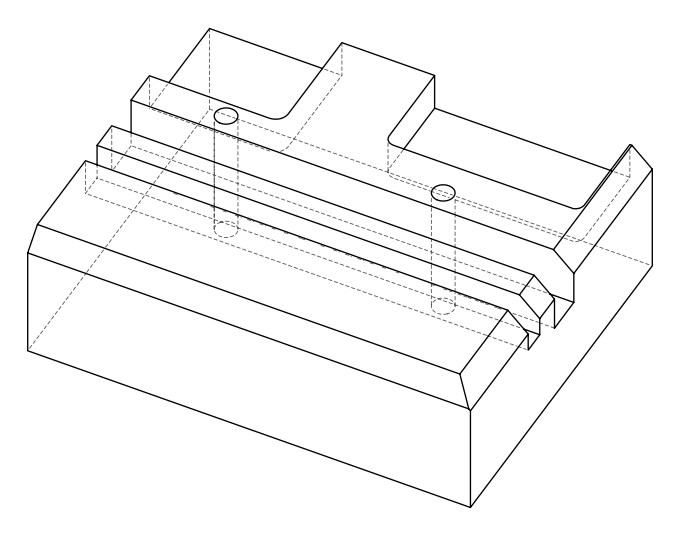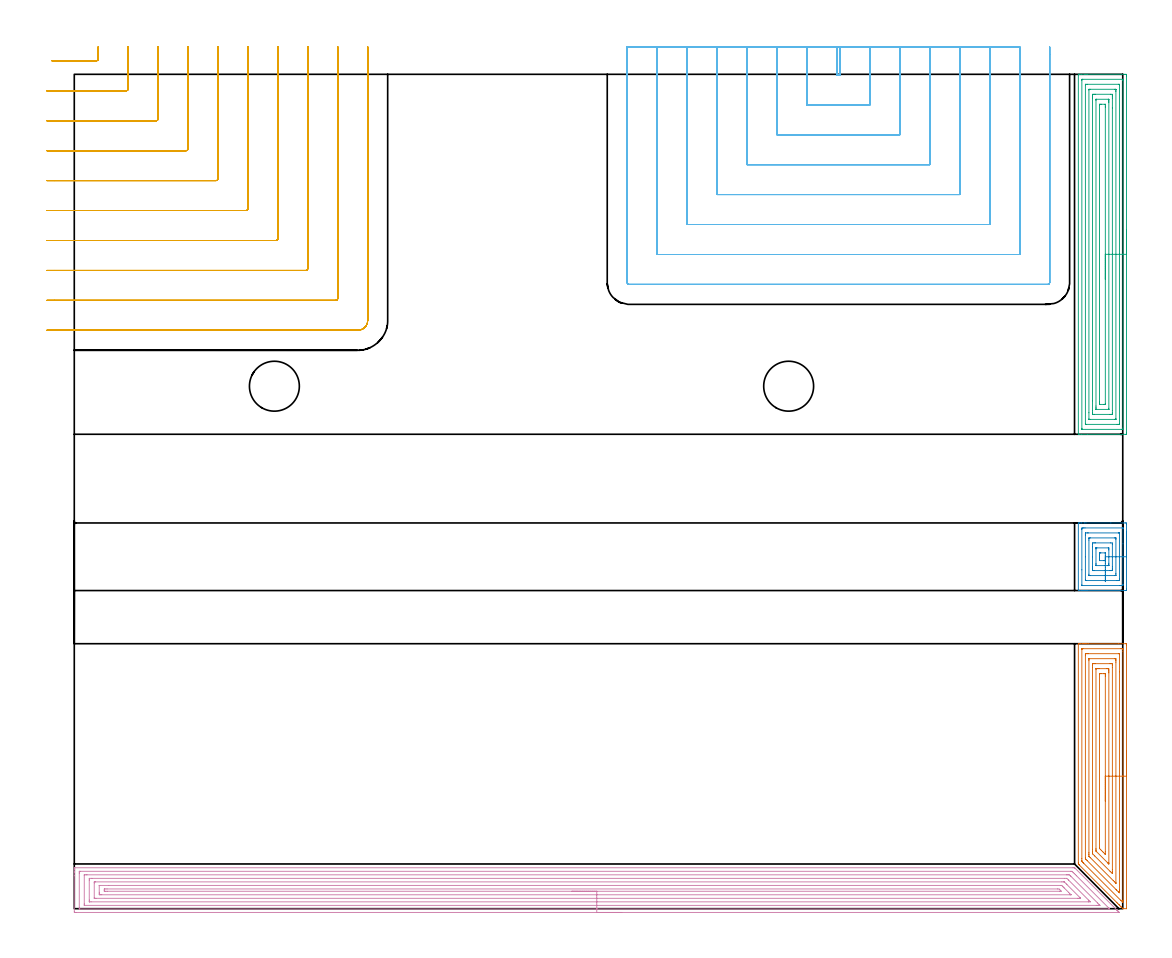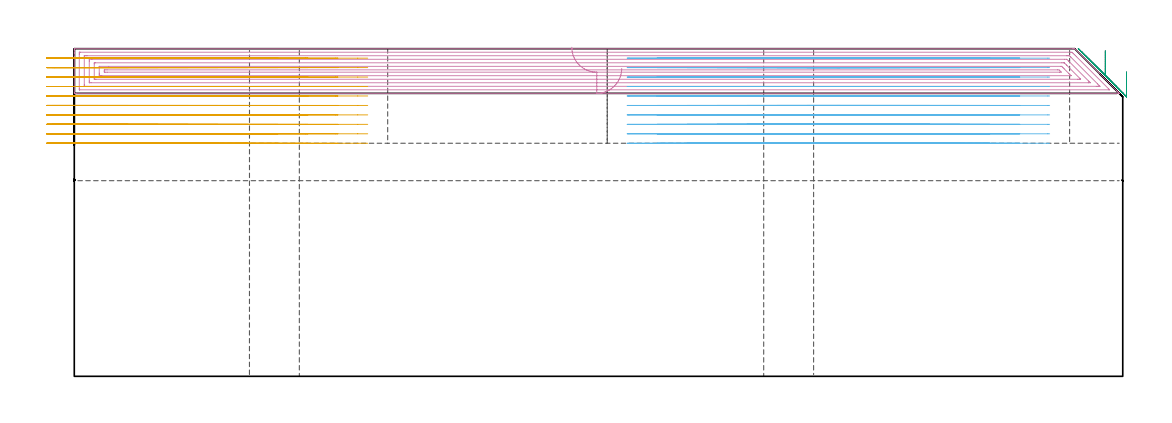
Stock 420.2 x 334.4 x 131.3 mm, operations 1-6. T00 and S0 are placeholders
(PLAN: 18 operations, 11 tool changes, 160.1 min)
(1 AREA_MILL | FG_CHAMFER_SURFACE | UGT0205_001 | 5.86 min | 21197 mm3)
(2 AREA_MILL_1 | FG_CHAMFER_SURFACE_1 | UGT0205_001 | 1.88 min | 7986 mm3)
(3 AREA_MILL_2 | FG_CHAMFER_SURFACE_2 | UGT0205_001 | 8.44 min | 28302 mm3)
(4 AREA_MILL_3 | FG_CHAMFER_SURFACE_3 | UGT0205_001 | 23.21 min | 65212 mm3)
(5 MILL_CORNER_NOTCH_RECTANGULAR | CORNER_NOTCH_RECTANGULAR | NXT0201_012 | Follow Part, ap 4, ae 75% | 29.49 min | 525339 mm3)
(6 MILL_SLOT | SLOT_PARTIAL_RECTANGULAR | NXT0201_012 | Follow Part, ap 4, ae 75% | 55.59 min | 646324 mm3)
(7 MILL_RECTANGULAR_SLOT | SLOT_RECTANGULAR | NXT0201_012 | Follow Part, ap 4, ae 75% | 18.31 min | 336297 mm3)
(8 MILL_RECTANGULAR_SLOT_1 | SLOT_RECTANGULAR_1 | UGT0201_004 | Follow Part, ap 8, ae 75% | 13.8 min | 786335 mm3)
(9 SPOT_DRILL | STEP1HOLE | NXT0321_9005460120000 | 0.05 min | 201 mm3)
(10 SPOT_DRILL_1 | STEP1HOLE_1 | NXT0321_9005460120000 | 0.05 min | 140 mm3)
(11 DRILL_BLIND_HOLE_INTO_CENTER | STEP1HOLE | NXT0301_024 | 0.04 min | 130 mm3)
(12 GUN_DRILL_THROUGH_HOLE | STEP1HOLE | UGT0307_001 | 0.58 min | 2334 mm3)
(13 SPADE_DRILL_TO_ENLARGE_THROUGH_HOLE | STEP1HOLE | UGT0306_003 | 0.55 min | 13394 mm3)
(14 DRILL_TO_ENLARGE_THROUGH_HOLE | STEP1HOLE | UGT0301_007 | 0.56 min | 25122 mm3)
(15 DRILL_BLIND_HOLE_INTO_CENTER_1 | STEP1HOLE_1 | NXT0301_024 | 0.04 min | 156 mm3)
(16 GUN_DRILL_THROUGH_HOLE_1 | STEP1HOLE_1 | UGT0307_001 | 0.58 min | 2343 mm3)
(17 SPADE_DRILL_TO_ENLARGE_THROUGH_HOLE_1 | STEP1HOLE_1 | UGT0306_003 | 0.55 min | 13393 mm3)
(18 DRILL_TO_ENLARGE_THROUGH_HOLE_1 | STEP1HOLE_1 | UGT0301_007 | 0.56 min | 25160 mm3)
(TOOL UGT0205_001 | Chamfer Mill 20 x 3 x 45 deg. | D20 FL50 Z2)
(TOOL NXT0201_012 | ENDMILL 16mm [2P460-1600-NA 1630] | D16 FL38 Z6)
(TOOL UGT0201_004 | End Mill 32 mm | D32 FL53 Z6)
(TOOL NXT0321_9005460120000 | NC Spot Drill, 142deg, 12mm, Carbide, Uncoated | D12 PA142 FL30 Z2)
(TOOL NXT0301_024 | Carbide Drill 5.3mm [860.1-0530-027A1-MM 2214] | D5.3 PA140 FL44 Z2)
(TOOL UGT0307_001 | Gun Drill 5 mm | D5 PA130 FL24 Z1)
(TOOL UGT0306_003 | Spade Drill 12.5mm | D12.5 PA132 FL10 Z2)
(TOOL UGT0301_007 | Twist Drill 20 mm | D20 PA118 FL140 Z2)
(OP 1 AREA_MILL)
G17 G21 G94 G90
T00 M6
G54
G17 G0 G90 X421.7 Y63.1 S1061 M3
G43 Z141.3 H0
Z122.
G94 G1 Y63.062 Z121.128 F250.
Y62.948 Z120.263
Y62.759 Z119.412
Y62.497 Z118.58
Y62.163 Z117.774
Y61.76 Z117.
Y61.292 Z116.264
Y60.76 Z115.572
Y60.171 Z114.929
Y59.528 Z114.34
Y58.836 Z113.808
Y58.1 Z113.34
Y57.326 Z112.937
Y56.52 Z112.603
Y55.688 Z112.341
Y54.836 Z112.152
Y53.972 Z112.038
Y53.1 Z112.
Y0.13
X421.696 Y0.012 Z112.003
X421.694 Y0.01 Z112.005
X421.648 Y0. Z112.051
X420.374 Z113.326
X420.302 Y0.01 Z113.397
X420.146 Y0.154 Z113.554
X419.725 Y0.575 Z113.974
X419.523 Y0.776 Z114.173
X418.944 Y1.356 Z114.756
X418.835 Y1.465 Z114.864
X418.644 Y1.655 Z115.053
X418.097 Y2.203 Z115.603
X417.764 Y2.534 Z115.932
X402.8 Y17.5 Z130.9
X402.69 Y17.609 Z131.008
X402.562 Y17.739 Z131.135
X402.4 Y17.905 Z131.285
Y18.38 Z131.3
Y106.07
X402.406 Y106.19 Z131.292
X402.644 Y106.2 Z131.055
X403.331 Z130.368
X404.065 Z129.634
X404.577 Z129.119
X404.833 Z128.864
X405.456 Z128.24
X405.712 Z127.985
X406.336 Z127.358
X418.566 Z115.131
X421.281 Z112.416
X421.596 Y106.197 Z112.101
X421.692 Y106.19 Z112.005
X421.699 Y106.093 Z111.999
X421.7 Y105.625 Z112.
Y53.1
X420.286 Z113.414
X420.285 Y3.363 Z113.415
Y3.246
X420.279 Y2.48 Z113.421
X419.504 Y3.246 Z114.196
X404.577 Y18.173 Z129.123
X404.372 Y18.38 Z129.328
X404.161 Y18.601 Z129.539
X403.821 Y18.965 Z129.879
X403.817 Y19.15 Z129.883
X403.815 Y19.27 Z129.885
X403.814 Y20.043 Z129.886
X403.815 Y103.845 Z129.885
X403.816 Y104.038 Z129.884
X403.819 Y104.134 Z129.881
X403.821 Y104.178 Z129.879
X403.832 Y104.19 Z129.868
X403.876 Y104.192 Z129.824
X404.228 Y104.199 Z129.472
X419.523 Z114.177
X420.054 Y104.196 Z113.646
X420.21 Y104.19 Z113.49
X420.279 Y104.177 Z113.421
X420.284 Y103.964 Z113.416
X420.285 Y103.845 Z113.415
X420.286 Y103.072 Z113.414
Y53.1
X418.872 Z114.828
Y7.466
X418.87 Y6.807 Z114.83
X418.869 Y6.579 Z114.831
X418.865 Y6.363 Z114.835
X418.644 Y6.568 Z115.056
X418.396 Y6.807 Z115.304
X417.764 Y7.435 Z115.936
X417.502 Y7.697 Z116.198
X405.929 Y19.27 Z127.771
X405.456 Y19.749 Z128.244
X405.254 Y19.958 Z128.446
X405.235 Y19.985 Z128.465
X405.232 Y20.022 Z128.468
X405.23 Y20.084 Z128.47
X405.229 Y20.16 Z128.471
X405.228 Y20.391 Z128.472
X405.229 Y101.404 Z128.471
X405.234 Y102.064 Z128.466
X405.235 Y102.171 Z128.465
X405.331 Y102.192 Z128.369
X405.456 Y102.194 Z128.244
X406.202 Y102.2 Z127.498
X406.336 Z127.364
X418.51 Z115.19
X418.644 Y102.198 Z115.056
X418.777 Y102.194 Z114.923
X418.861 Y102.19 Z114.839
X418.865 Y102.14 Z114.835
X418.868 Y102.064 Z114.832
X418.871 Y101.834 Z114.829
X418.872 Y94.963 Z114.828
Y53.1
X417.457 Z116.243
Y10.368
X417.455 Y10.268 Z116.245
X417.453 Y10.22 Z116.247
X417.452 Y10.21 Z116.248
X417.443 Y10.217 Z116.257
X417.283 Y10.368 Z116.417
X416.885 Y10.764 Z116.815
X416.391 Y11.258 Z117.309
X407.215 Y20.434 Z126.485
X406.909 Y20.742 Z126.791
X406.756 Y20.899 Z126.944
X406.68 Y20.98 Z127.02
X406.65 Y21.017 Z127.05
X406.649 Y21.051 Z127.051
X406.644 Y21.629 Z127.056
X406.643 Y21.941 Z127.057
Y22.52
Y99.393
X406.645 Y99.97 Z127.055
X406.648 Y100.165 Z127.052
X406.65 Y100.19 Z127.05
X406.668 Y100.193 Z127.032
X406.717 Y100.197 Z126.983
X406.817 Y100.199 Z126.883
X416.969 Z116.731
X417.296 Y100.191 Z116.404
X417.45 Y100.187 Z116.25
X417.452 Y100.099 Z116.248
X417.456 Y99.706 Z116.244
X417.457 Y99.393 Z116.243
Y98.814
Y53.1
X416.043 Z117.657
Y15.709
X416.042 Y14.819 Z117.658
X416.041 Y14.783 Z117.659
X416.006 Y14.104 Z117.694
X415.28 Y14.819 Z118.42
X415.127 Y14.972 Z118.573
X408.973 Y21.125 Z124.727
X408.163 Y21.941 Z125.537
X408.094 Y22.016 Z125.606
X408.059 Y22.831 Z125.641
X408.058 Y22.868 Z125.642
X408.057 Y23.721 Z125.643
Y96.723
X408.058 Y97.613 Z125.642
X408.059 Y97.648 Z125.641
X408.094 Y98.19 Z125.606
X408.397 Y98.196 Z125.303
X408.973 Y98.199 Z124.727
X409.273 Y98.2 Z124.427
X415.127 Y98.199 Z118.573
X415.428 Y98.198 Z118.272
X416.006 Y98.19 Z117.694
X416.04 Y97.613 Z117.66
X416.042 Y97.577 Z117.658
X416.043 Y96.723 Z117.657
Y53.1
X414.629 Z119.071
Y18.38
X414.627 Y17.996 Z119.073
X414.626 Y17.941 Z119.074
X414.625 Y17.938 Z119.075
X414.576 Y17.981 Z119.124
X414.478 Y18.073 Z119.222
X414.326 Y18.222 Z119.374
X414.248 Y18.3 Z119.452
X409.717 Y22.831 Z123.983
X409.579 Y22.975 Z124.121
X409.488 Y23.071 Z124.212
X409.478 Y23.122 Z124.222
X409.475 Y23.213 Z124.225
X409.472 Y23.721 Z124.228
X409.471 Y24.107 Z124.229
X409.472 Y96.025 Z124.228
X409.473 Y96.122 Z124.227
X409.476 Y96.169 Z124.224
X409.478 Y96.186 Z124.222
X409.497 Y96.192 Z124.203
X409.852 Y96.197 Z123.848
X410.369 Y96.2 Z123.331
X410.731 Z122.969
X413.886 Y96.199 Z119.814
X414.248 Y96.195 Z119.452
X414.604 Y96.19 Z119.096
X414.622 Y95.832 Z119.078
X414.626 Y95.45 Z119.074
X414.628 Y94.942 Z119.072
X414.629 Y94.556 Z119.071
Y53.1
X413.215 Z120.485
Y22.831
X413.213 Y22.099 Z120.487
X413.211 Y21.941 Z120.489
X413.208 Y21.807 Z120.492
X413.167 Y21.842 Z120.533
X413.06 Y21.941 Z120.64
X412.49 Y22.508 Z121.21
X412.166 Y22.831 Z121.534
X411.61 Y23.387 Z122.09
X411.277 Y23.721 Z122.423
X410.936 Y24.071 Z122.764
X410.892 Y24.117 Z122.808
X410.89 Y24.136 Z122.81
X410.887 Y24.181 Z122.813
X410.886 Y24.272 Z122.814
X410.885 Y24.456 Z122.815
X410.886 Y93.895 Z122.814
X410.887 Y94.052 Z122.813
X410.89 Y94.143 Z122.81
X410.892 Y94.18 Z122.808
X411.026 Y94.19 Z122.674
X411.318 Y94.197 Z122.382
X411.465 Y94.2 Z122.235
X412.636 Y94.199 Z121.064
X412.928 Y94.195 Z120.772
X413.123 Y94.19 Z120.577
X413.208 Y94.179 Z120.492
X413.21 Y94.156 Z120.49
X413.212 Y94.052 Z120.488
X413.215 Y93.318 Z120.485
Y93.162
Y53.1
Y52.228 Z120.523
Y51.364 Z120.637
Y50.512 Z120.826
Y49.68 Z121.088
Y48.874 Z121.422
Y48.1 Z121.825
Y47.364 Z122.294
Y46.672 Z122.825
Y46.029 Z123.414
Y45.44 Z124.057
Y44.908 Z124.749
Y44.44 Z125.485
Y44.037 Z126.259
Y43.703 Z127.065
Y43.441 Z127.897
Y43.252 Z128.749
Y43.138 Z129.614
Y43.1 Z130.485
G0 Z141.3
M5
M2
(OP 2 AREA_MILL_1)
G17 G21 G94 G90
T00 M6
G54
G17 G0 G90 X421.7 Y151.05 S1061 M3
G43 Z141.3 H0
Z122.
G94 G1 Y151.012 Z121.128 F250.
Y150.898 Z120.263
Y150.709 Z119.412
Y150.447 Z118.58
Y150.113 Z117.774
Y149.71 Z117.
Y149.242 Z116.264
Y148.71 Z115.572
Y148.121 Z114.929
Y147.478 Z114.34
Y146.786 Z113.808
Y146.05 Z113.34
Y145.276 Z112.937
Y144.47 Z112.603
Y143.638 Z112.341
Y142.786 Z112.152
Y141.922 Z112.038
Y141.05 Z112.
X421.699 Y128.107 Z112.001
X421.696 Y127.686 Z112.002
X421.692 Y127.51 Z112.005
X421.281 Y127.5 Z112.416
X406.055 Z127.64
X405.456 Z128.237
X404.895 Z128.802
X404.577 Z129.119
X404.015 Z129.681
X403.698 Z129.997
X402.702 Z130.997
X402.508 Y127.503 Z131.191
X402.407 Y127.51 Z131.293
X402.4 Y127.661 Z131.3
Y154.439
X402.406 Y154.59 Z131.293
X402.703 Y154.6 Z130.997
X403.063 Z130.636
X403.698 Z129.997
X404.895 Z128.802
X405.456 Z128.237
X415.426 Z118.271
X420.683 Z113.014
X421.281 Y154.595 Z112.416
X421.692 Y154.59 Z112.006
X421.696 Y154.414 Z112.002
X421.699 Y153.993 Z112.001
X421.7 Y141.05 Z112.
X420.286 Z113.414
X420.285 Y130.011 Z113.415
X420.284 Y129.893 Z113.416
X420.279 Y129.515 Z113.421
X419.905 Y129.504 Z113.795
X419.523 Y129.502 Z114.177
X419.03 Y129.5 Z114.67
X403.895 Y129.501 Z129.805
X403.866 Y129.503 Z129.834
X403.837 Y129.508 Z129.863
X403.821 Y129.513 Z129.879
X403.82 Y129.536 Z129.88
X403.815 Y129.774 Z129.885
X403.814 Y135.8 Z129.886
X403.815 Y152.089 Z129.885
X403.816 Y152.207 Z129.884
X403.821 Y152.585 Z129.879
X404.195 Y152.596 Z129.505
X404.577 Y152.598 Z129.123
X405.07 Y152.6 Z128.63
X420.205 Y152.599 Z113.495
X420.234 Y152.597 Z113.466
X420.263 Y152.592 Z113.437
X420.279 Y152.587 Z113.421
X420.28 Y152.564 Z113.42
X420.285 Y152.326 Z113.415
X420.286 Y146.241 Z113.414
Y141.05
X418.872 Z114.828
X418.871 Y132.339 Z114.829
X418.869 Y131.678 Z114.831
X418.867 Y131.563 Z114.833
X418.865 Y131.514 Z114.835
X418.813 Y131.506 Z114.887
X418.644 Y131.503 Z115.056
X417.939 Y131.5 Z115.761
X417.764 Z115.936
X405.631 Y131.501 Z128.069
X405.456 Y131.503 Z128.244
X405.282 Y131.508 Z128.418
X405.238 Y131.51 Z128.462
X405.234 Y131.54 Z128.466
X405.231 Y131.601 Z128.469
X405.229 Y131.678 Z128.471
X405.228 Y141.05 Z128.472
X405.229 Y149.761 Z128.471
X405.231 Y150.422 Z128.469
X405.233 Y150.537 Z128.467
X405.235 Y150.586 Z128.465
X405.288 Y150.594 Z128.412
X405.456 Y150.597 Z128.244
X406.161 Y150.6 Z127.539
X406.336 Z127.364
X418.469 Z115.231
X418.644 Y150.597 Z115.056
X418.818 Y150.592 Z114.882
X418.862 Y150.59 Z114.838
X418.866 Y150.56 Z114.834
X418.869 Y150.499 Z114.831
X418.871 Y150.422 Z114.829
X418.872 Y141.05 Z114.828
X417.457 Z116.243
Y134.356
X417.455 Y133.777 Z116.245
X417.452 Y133.581 Z116.248
X417.451 Y133.519 Z116.249
X417.411 Y133.51 Z116.289
X416.849 Y133.5 Z116.851
X407.178 Z126.522
X406.791 Y133.504 Z126.909
X406.695 Y133.507 Z127.005
X406.653 Y133.51 Z127.047
X406.65 Y133.54 Z127.05
X406.647 Y133.628 Z127.053
X406.643 Y134.043 Z127.057
Y147.744
X406.645 Y148.323 Z127.055
X406.648 Y148.518 Z127.052
X406.649 Y148.581 Z127.051
X406.689 Y148.59 Z127.011
X407.251 Y148.6 Z126.449
X416.922 Z116.778
X417.309 Y148.596 Z116.391
X417.405 Y148.593 Z116.295
X417.447 Y148.59 Z116.253
X417.45 Y148.56 Z116.25
X417.453 Y148.472 Z116.247
X417.457 Y148.057 Z116.243
Y141.05
X416.043 Z117.657
Y137.033
X416.042 Y136.141 Z117.658
X416.041 Y136.105 Z117.659
X416.006 Y135.51 Z117.694
X415.755 Y135.503 Z117.945
X415.127 Y135.5 Z118.573
X414.879 Z118.821
X408.724 Y135.501 Z124.976
X408.094 Y135.51 Z125.606
X408.059 Y136.141 Z125.641
X408.058 Y136.177 Z125.642
X408.057 Y137.033 Z125.643
Y141.05
Y145.067
X408.058 Y145.959 Z125.642
X408.059 Y145.995 Z125.641
X408.094 Y146.59 Z125.606
X408.345 Y146.597 Z125.355
X408.973 Y146.6 Z124.727
X409.221 Z124.479
X415.376 Y146.599 Z118.324
X416.006 Y146.59 Z117.694
X416.041 Y145.959 Z117.659
X416.042 Y145.923 Z117.658
X416.043 Y141.05 Z117.657
X414.629 Z119.071
Y138.432
Y137.926
X414.627 Y137.541 Z119.073
X414.625 Y137.515 Z119.075
X414.622 Y137.51 Z119.078
X414.614 Y137.506 Z119.086
X414.562 Y137.502 Z119.138
X414.458 Y137.501 Z119.242
X414.248 Y137.5 Z119.452
X409.712 Y137.501 Z123.988
X409.601 Y137.503 Z124.099
X409.526 Y137.506 Z124.174
X409.487 Y137.51 Z124.213
X409.478 Y137.541 Z124.222
X409.474 Y137.926 Z124.226
X409.472 Y138.312 Z124.228
X409.471 Y144.174 Z124.229
X409.473 Y144.559 Z124.227
X409.475 Y144.585 Z124.225
X409.478 Y144.59 Z124.222
X409.486 Y144.594 Z124.214
X409.538 Y144.598 Z124.162
X409.642 Y144.599 Z124.058
X409.852 Y144.6 Z123.848
X414.388 Y144.599 Z119.312
X414.5 Y144.597 Z119.2
X414.574 Y144.594 Z119.126
X414.613 Y144.59 Z119.087
X414.622 Y144.559 Z119.078
X414.626 Y144.174 Z119.074
X414.628 Y143.788 Z119.072
X414.629 Y141.05 Z119.071
X413.215 Z120.485
Y140.76
X413.214 Y139.868 Z120.486
X413.213 Y139.711 Z120.487
X413.21 Y139.528 Z120.49
X413.209 Y139.514 Z120.491
X413.154 Y139.509 Z120.546
X413.044 Y139.504 Z120.656
X412.905 Y139.501 Z120.795
X412.697 Y139.5 Z121.003
X410.938 Y139.502 Z122.762
X410.906 Y139.506 Z122.794
X410.899 Y139.508 Z122.801
X410.892 Y139.548 Z122.808
X410.89 Y139.711 Z122.81
X410.886 Y140.447 Z122.814
X410.885 Y140.604 Z122.815
Y141.34
X410.886 Y142.232 Z122.814
X410.887 Y142.389 Z122.813
X410.89 Y142.572 Z122.81
X410.891 Y142.586 Z122.809
X410.946 Y142.591 Z122.754
X411.056 Y142.596 Z122.644
X411.195 Y142.599 Z122.505
X411.403 Y142.6 Z122.297
X413.162 Y142.598 Z120.538
X413.194 Y142.594 Z120.506
X413.201 Y142.592 Z120.499
X413.208 Y142.552 Z120.492
X413.21 Y142.389 Z120.49
X413.214 Y141.653 Z120.486
X413.215 Y141.496 Z120.485
Y141.05
Y140.178 Z120.523
Y139.313 Z120.637
Y138.462 Z120.826
Y137.63 Z121.088
Y136.824 Z121.422
Y136.05 Z121.825
Y135.314 Z122.293
Y134.622 Z122.824
Y133.978 Z123.414
Y133.389 Z124.057
X413.216 Y132.858 Z124.749
Y132.389 Z125.484
Y131.986 Z126.258
Y131.652 Z127.064
Y131.39 Z127.896
Y131.201 Z128.748
Y131.087 Z129.613
Y131.049 Z130.484
G0 Z141.3
M5
M2
(OP 3 AREA_MILL_2)
G17 G21 G94 G90
T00 M6
G54
G17 G0 G90 X421.7 Y272.25 S1061 M3
G43 Z141.3 H0
Z122.
G94 G1 Y272.212 Z121.128 F250.
Y272.098 Z120.263
Y271.909 Z119.412
Y271.647 Z118.58
Y271.313 Z117.774
Y270.91 Z117.
Y270.441 Z116.264
Y269.91 Z115.572
Y269.321 Z114.929
Y268.678 Z114.34
Y267.986 Z113.808
Y267.25 Z113.34
Y266.476 Z112.937
Y265.67 Z112.603
Y264.838 Z112.341
Y263.986 Z112.152
Y263.122 Z112.038
Y262.25 Z112.
X421.699 Y190.728 Z112.001
X421.696 Y190.305 Z112.002
X421.692 Y190.11 Z112.005
X421.281 Y190.1 Z112.417
X406.074 Z127.622
X403.698 Z129.997
X402.738 Z130.961
X402.569 Z131.124
X402.505 Y190.102 Z131.187
X402.403 Y190.11 Z131.288
X402.4 Y190.281 Z131.3
Y334.219
X402.402 Y334.39 Z131.289
X402.567 Y334.398 Z131.125
X402.738 Y334.4 Z130.961
X402.988 Z130.712
X403.698 Z129.997
X404.932 Z128.764
X405.456 Z128.238
X406.074 Z127.622
X421.019 Z112.679
X421.281 Y334.397 Z112.417
X421.692 Y334.39 Z112.005
X421.696 Y334.195 Z112.002
X421.699 Y333.772 Z112.001
X421.7 Y262.25 Z112.
X420.286 Z113.414
Y192.634
X420.279 Y192.113 Z113.421
X420.249 Y192.109 Z113.451
X420.177 Y192.104 Z113.523
X420.068 Y192.101 Z113.632
X419.931 Y192.1 Z113.769
X403.898 Y192.101 Z129.802
X403.864 Y192.102 Z129.836
X403.828 Y192.107 Z129.872
X403.821 Y192.111 Z129.879
X403.818 Y192.118 Z129.882
X403.816 Y192.148 Z129.884
X403.814 Y192.397 Z129.886
Y192.516
Y331.866
X403.821 Y332.387 Z129.879
X403.851 Y332.391 Z129.849
X403.924 Y332.396 Z129.776
X404.032 Y332.399 Z129.668
X404.169 Y332.4 Z129.531
X420.202 Y332.399 Z113.498
X420.236 Y332.398 Z113.464
X420.272 Y332.393 Z113.428
X420.279 Y332.389 Z113.421
X420.282 Y332.381 Z113.418
X420.284 Y332.352 Z113.416
X420.286 Y332.103 Z113.414
Y331.984
Y262.25
X418.872 Z114.828
X418.871 Y194.304 Z114.829
X418.87 Y194.188 Z114.83
X418.867 Y194.131 Z114.833
X418.865 Y194.111 Z114.835
X418.839 Y194.105 Z114.861
X418.644 Y194.102 Z115.056
X417.965 Y194.1 Z115.735
X405.656 Z128.044
X405.456 Y194.103 Z128.244
X405.257 Y194.108 Z128.443
X405.236 Y194.11 Z128.464
X405.233 Y194.125 Z128.467
X405.23 Y194.165 Z128.47
X405.229 Y194.226 Z128.471
Y194.304 Z128.472
Y330.196 Z128.471
X405.231 Y330.312 Z128.469
X405.233 Y330.369 Z128.467
X405.235 Y330.389 Z128.465
X405.261 Y330.395 Z128.439
X405.456 Y330.398 Z128.244
X406.135 Y330.4 Z127.565
X418.444 Z115.256
X418.644 Y330.397 Z115.056
X418.843 Y330.392 Z114.857
X418.865 Y330.39 Z114.835
X418.867 Y330.375 Z114.833
X418.87 Y330.335 Z114.83
X418.871 Y330.274 Z114.829
Y330.196
X418.872 Y262.25 Z114.828
X417.457 Z116.243
Y196.405
X417.455 Y196.21 Z116.245
X417.452 Y196.14 Z116.248
X417.45 Y196.11 Z116.25
X417.429 Y196.108 Z116.271
X417.321 Y196.104 Z116.379
X416.885 Y196.1 Z116.815
X407.215 Z126.485
X406.779 Y196.104 Z126.921
X406.673 Y196.108 Z127.027
X406.651 Y196.11 Z127.049
X406.649 Y196.124 Z127.051
X406.646 Y196.162 Z127.054
X406.644 Y196.246 Z127.056
X406.643 Y198.774 Z127.057
Y328.095
X406.645 Y328.29 Z127.055
X406.648 Y328.36 Z127.052
X406.65 Y328.39 Z127.05
X406.671 Y328.392 Z127.029
X406.779 Y328.396 Z126.921
X407.215 Y328.4 Z126.485
X416.885 Z116.815
X417.321 Y328.396 Z116.379
X417.427 Y328.392 Z116.273
X417.449 Y328.39 Z116.251
X417.451 Y328.376 Z116.249
X417.454 Y328.338 Z116.246
X417.456 Y328.254 Z116.244
X417.457 Y327.827 Z116.243
Y327.514
Y262.25
X416.043 Z117.657
Y199.668
X416.042 Y198.774 Z117.658
X416.041 Y198.738 Z117.659
X416.006 Y198.11 Z117.694
X415.786 Y198.103 Z117.914
X415.127 Y198.1 Z118.573
X414.91 Z118.79
X408.755 Y198.101 Z124.945
X408.094 Y198.11 Z125.606
X408.059 Y198.774 Z125.641
X408.058 Y198.81 Z125.642
X408.057 Y199.668 Z125.643
Y203.579
Y324.832
X408.058 Y325.726 Z125.642
X408.059 Y325.762 Z125.641
X408.094 Y326.39 Z125.606
X408.314 Y326.397 Z125.386
X408.973 Y326.4 Z124.727
X409.19 Z124.51
X415.345 Y326.399 Z118.355
X416.006 Y326.39 Z117.694
X416.041 Y325.726 Z117.659
X416.042 Y325.69 Z117.658
X416.043 Y324.832 Z117.657
Y320.921
Y262.25
X414.629 Z119.071
Y200.562
X414.627 Y200.176 Z119.073
X414.625 Y200.12 Z119.075
X414.622 Y200.111 Z119.078
X414.616 Y200.107 Z119.084
X414.588 Y200.103 Z119.112
X414.475 Y200.101 Z119.225
X409.701 Z123.999
X409.58 Y200.103 Z124.12
X409.5 Y200.107 Z124.2
X409.481 Y200.11 Z124.219
X409.478 Y200.125 Z124.222
X409.476 Y200.175 Z124.224
X409.472 Y200.562 Z124.228
X409.471 Y200.949 Z124.229
Y201.456
Y323.938
X409.473 Y324.324 Z124.227
X409.475 Y324.38 Z124.225
X409.478 Y324.389 Z124.222
X409.484 Y324.393 Z124.216
X409.512 Y324.396 Z124.188
X409.625 Y324.399 Z124.075
X414.399 Z119.301
X414.52 Y324.397 Z119.18
X414.601 Y324.393 Z119.099
X414.619 Y324.39 Z119.081
X414.622 Y324.375 Z119.078
X414.624 Y324.325 Z119.076
X414.628 Y323.938 Z119.072
X414.629 Y323.551 Z119.071
Y323.044
Y262.25
X413.215 Z120.485
Y202.507
X413.213 Y202.35 Z120.487
X413.21 Y202.166 Z120.49
X413.208 Y202.123 Z120.492
X413.201 Y202.11 Z120.499
X413.145 Y202.107 Z120.555
X412.981 Y202.103 Z120.719
X412.735 Y202.1 Z120.965
X412.49 Z121.21
X410.975 Y202.102 Z122.725
X410.918 Y202.107 Z122.782
X410.899 Y202.109 Z122.801
X410.892 Y202.186 Z122.808
X410.89 Y202.35 Z122.81
X410.886 Y203.087 Z122.814
X410.885 Y203.244 Z122.815
X410.886 Y321.993 Z122.814
X410.887 Y322.15 Z122.813
X410.89 Y322.334 Z122.81
X410.892 Y322.377 Z122.808
X410.899 Y322.39 Z122.801
X410.955 Y322.393 Z122.745
X411.119 Y322.397 Z122.581
X411.365 Y322.4 Z122.335
X411.61 Z122.09
X413.125 Y322.398 Z120.575
X413.182 Y322.393 Z120.518
X413.201 Y322.391 Z120.499
X413.208 Y322.314 Z120.492
X413.21 Y322.15 Z120.49
X413.214 Y321.413 Z120.486
X413.215 Y321.256 Z120.485
Y262.25
Y261.378 Z120.523
Y260.513 Z120.637
Y259.662 Z120.826
Y258.83 Z121.088
Y258.024 Z121.422
Y257.25 Z121.825
Y256.514 Z122.294
Y255.822 Z122.825
Y255.179 Z123.414
Y254.59 Z124.057
Y254.058 Z124.749
Y253.59 Z125.485
Y253.187 Z126.259
Y252.853 Z127.065
Y252.591 Z127.897
Y252.402 Z128.749
Y252.288 Z129.614
Y252.25 Z130.485
G0 Z141.3
M5
M2
(OP 4 AREA_MILL_3)
G17 G21 G94 G90
T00 M6
G54
G17 G0 G90 X219.4 Y-1.5 S1061 M3
G43 Z141.3 H0
Z123.4
G94 G1 X219.362 Z122.529 F250.
X219.248 Z121.664
X219.059 Z120.812
X218.797 Z119.98
X218.463 Z119.174
X218.06 Z118.4
X217.591 Z117.664
X217.06 Z116.972
X216.471 Z116.329
X215.828 Z115.74
X215.136 Z115.209
X214.4 Z114.74
X213.626 Z114.337
X212.82 Z114.003
X211.988 Z113.741
X211.136 Z113.552
X210.272 Z113.438
X209.4 Z113.4
X0.628
X0.261 Y-1.497 Z113.402
X0.01 Y-1.492 Z113.406
X0. Y-1.238 Z113.66
Y13.214 Z128.109
Y14.628 Z129.524
Y14.988 Z129.883
Y15.707 Z130.607
Y15.974 Z130.873
X0.007 Y16.368 Z131.259
X0.01 Y16.397 Z131.288
X0.181 Y16.4 Z131.3
X400.29
X400.905 Y16.399 Z131.285
X400.975 Y16.325 Z131.223
X400.983 Y16.318 Z131.216
X417.685 Y-0.383 Z114.513
X417.789 Y-0.489 Z114.411
X417.873 Y-0.573 Z114.326
X417.98 Y-0.679 Z114.217
X418.082 Y-0.782 Z114.117
X418.171 Y-0.871 Z114.028
X418.276 Y-0.974 Z113.922
X418.718 Y-1.418 Z113.482
X418.768 Y-1.469 Z113.43
X418.782 Y-1.494 Z113.404
X418.768 Y-1.5 Z113.4
X209.4
Y-0.086 Z114.814
X2.193 Y-0.085 Z114.815
X2.083 Y-0.083 Z114.817
X2.028 Y-0.081 Z114.819
X2.01 Y-0.079 Z114.821
X2.008 Y-0.06 Z114.84
X2.004 Y0.057 Z114.957
X2. Y0.325 Z115.225
Y14.101 Z129.001
X2.001 Y14.513 Z129.413
X2.008 Y14.927 Z129.827
X2.01 Y14.977 Z129.877
X2.028 Y14.979 Z129.879
X2.082 Y14.982 Z129.882
X2.194 Y14.985 Z129.885
X2.417 Y14.986 Z129.886
X399.395
X399.838 Y14.979 Z129.879
X400.29 Y14.551 Z129.451
X400.747 Y14.101 Z129.001
X401.184 Y13.667 Z128.567
X401.636 Y13.214 Z128.114
X414.595 Y0.254 Z115.154
X414.802 Y0.042 Z114.942
X414.864 Y-0.026 Z114.874
X414.91 Y-0.079 Z114.821
X414.816 Y-0.081 Z114.819
X414.595 Y-0.086 Z114.814
X209.4
Y1.329 Z116.229
X4.085
X4.041 Y1.33 Z116.23
X4.018 Y1.332 Z116.232
X4.012 Y1.334 Z116.234
X4.009 Y1.348 Z116.248
X4.003 Y1.483 Z116.383
X4.001 Y1.686 Z116.586
X4. Y1.889 Z116.789
Y13.417 Z128.317
X4.003 Y13.485 Z128.385
X4.008 Y13.538 Z128.438
X4.012 Y13.565 Z128.465
X4.026 Y13.566 Z128.466
X4.205 Y13.569 Z128.469
X4.739 Y13.571 Z128.471
X5.099 Y13.572 Z128.472
X397.607 Y13.571 Z128.471
X398.144 Y13.568 Z128.468
X398.501 Y13.564 Z128.464
X398.84 Y13.549 Z128.449
X399.183 Y13.214 Z128.114
X399.395 Y13.005 Z127.905
X410.125 Y2.276 Z117.176
X410.712 Y1.686 Z116.586
X411.019 Y1.373 Z116.273
X411.045 Y1.335 Z116.235
X411.019 Y1.334 Z116.234
X410.484 Y1.33 Z116.23
X410.125 Y1.329 Z116.229
X409.591 Y1.328 Z116.228
X209.4 Y1.329 Z116.229
Y2.743 Z117.643
X6.716
X6.111 Y2.747 Z117.647
X6.046 Y2.749 Z117.649
X6.01 Y2.752 Z117.652
X6.008 Y2.801 Z117.701
X6.004 Y3.018 Z117.918
X6. Y3.453 Z118.353
Y11.433 Z126.333
X6.004 Y11.88 Z126.78
X6.008 Y12.1 Z127.
X6.01 Y12.149 Z127.049
X6.062 Y12.152 Z127.052
X6.167 Y12.154 Z127.054
X6.887 Y12.157 Z127.057
X7.058
X396.885
X397.607 Y12.152 Z127.052
X397.786 Y12.15 Z127.05
X398.501 Y11.45 Z126.35
X398.511 Y11.44 Z126.34
X406.548 Y3.403 Z118.303
X406.924 Y3.024 Z117.924
X407.107 Y2.836 Z117.736
X407.187 Y2.752 Z117.652
X407.138 Y2.75 Z117.65
X406.548 Y2.744 Z117.644
X406.377 Y2.743 Z117.643
X209.4
Y4.157 Z119.057
X8.675
X8.484 Y4.159 Z119.059
X8.103 Y4.164 Z119.064
X8.009 Y4.166 Z119.066
X8.006 Y4.192 Z119.092
X8.003 Y4.251 Z119.151
X8.001 Y4.346 Z119.246
Y10.336 Z125.236
X8.003 Y10.554 Z125.454
X8.008 Y10.72 Z125.62
X8.009 Y10.735 Z125.635
X8.065 Y10.738 Z125.638
X8.166 Y10.741 Z125.641
X8.293 Y10.743 Z125.643
X8.484
X395.819
X396.526 Y10.739 Z125.639
X396.713 Y10.736 Z125.636
X396.766 Y10.722 Z125.622
X396.825 Y10.667 Z125.567
X396.944 Y10.554 Z125.454
X397.607 Y9.895 Z124.795
X397.835 Y9.667 Z124.567
X402.972 Y4.529 Z119.429
X403.15 Y4.346 Z119.246
X403.318 Y4.172 Z119.072
X403.156 Y4.164 Z119.064
X402.972 Y4.161 Z119.061
X402.268 Y4.157 Z119.057
X402.078
X209.4
Y5.571 Z120.471
X11.016 Y5.572 Z120.472
X10.464 Y5.575 Z120.475
X10.116 Y5.578 Z120.478
X10.01 Y5.589 Z120.489
X10.004 Y5.689 Z120.589
X10.001 Y6.12 Z121.02
X10. Y6.579 Z121.479
X10.001 Y9.238 Z124.138
X10.007 Y9.305 Z124.205
X10.01 Y9.32 Z124.22
X10.017 Y9.323 Z124.223
X10.049 Y9.326 Z124.226
X10.187 Y9.328 Z124.228
X13.805 Y9.329 Z124.229
X395.266 Y9.328 Z124.228
X395.542 Y9.327 Z124.227
X395.68 Y9.324 Z124.224
X395.711 Y9.322 Z124.222
X395.746 Y9.294 Z124.194
X395.819 Y9.229 Z124.129
X396.272 Y8.78 Z123.68
X396.713 Y8.339 Z123.239
X398.501 Y6.551 Z121.451
X398.932 Y6.12 Z121.02
X399.395 Y5.653 Z120.553
X399.46 Y5.58 Z120.48
X399.461 Y5.578 Z120.478
X399.445 Y5.575 Z120.475
X399.395 Y5.573 Z120.473
X399.054 Y5.571 Z120.471
X209.4
Y6.985 Z121.885
X13.167
X12.272 Y6.987 Z121.887
X12.252 Y6.988 Z121.888
X12.01 Y7.007 Z121.907
X12.005 Y7.251 Z122.151
X12.01 Y7.893 Z122.793
X12.232 Y7.913 Z122.813
X12.252
X13.124 Y7.915 Z122.815
X394.031 Y7.914 Z122.814
X394.697 Y7.893 Z122.793
X394.925 Y7.672 Z122.572
X395.584 Y7.007 Z121.907
X394.946 Y6.986 Z121.886
X394.925
X209.4 Y6.985 Z121.885
X208.528 Z121.923
X207.663 Z122.037
X206.812 Z122.226
X205.98 Z122.488
X205.174 Z122.822
X204.4 Z123.225
X203.664 Z123.694
X202.972 Z124.225
X202.329 Z124.814
X201.74 Z125.457
X201.208 Z126.15
X200.74 Z126.885
X200.337 Z127.659
X200.003 Z128.465
X199.741 Z129.297
X199.552 Z130.149
X199.438 Z131.014
X199.4 Z131.885
G0 Z141.3
M5
M2
(OP 5 MILL_CORNER_NOTCH_RECTANGULAR)
G17 G21 G94 G90
T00 M6
G54
G17 G0 G90 X-8.903 Y339.8 S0 M3
G43 Z141.3 H1
Z127.51
G94 G1 X-5.903 F250.
X8.807 F500.
G3 X9.6 Y340.593 R0.8
G1 Y342.4
Y345.4 F250.
G0 Z141.3
X-11. Y327.8
Z127.51
G1 X-8.
X20.807 F500.
G3 X21.6 Y328.593 R0.8
G1 Y342.4
Y345.4 F250.
G0 Z141.3
X-11. Y315.8
Z127.51
G1 X-8.
X32.806 F500.
G3 X33.6 Y316.594 R0.8
G1 Y342.4
Y345.4 F250.
G0 Z141.3
X-11. Y303.8
Z127.51
G1 X-8.
X44.806 F500.
G3 X45.6 Y304.594 R0.8
G1 Y342.4
Y345.4 F250.
G0 Z141.3
X-11. Y291.8
Z127.51
G1 X-8.
X56.806 F500.
G3 X57.6 Y292.594 R0.8
G1 Y342.4
Y345.4 F250.
G0 Z141.3
X-11. Y279.8
Z127.51
G1 X-8.
X68.805 F500.
G3 X69.6 Y280.595 R0.8
G1 Y342.4
Y345.4 F250.
G0 Z141.3
X-11. Y267.8
Z127.51
G1 X-8.
X80.805 F500.
G3 X81.6 Y268.595 R0.8
G1 Y342.4
Y345.4 F250.
G0 Z141.3
X-11. Y255.8
Z127.51
G1 X-8.
X92.805 F500.
G3 X93.6 Y256.595 R0.8
G1 Y342.4
Y345.4 F250.
G0 Z141.3
X-11. Y243.8
Z127.51
G1 X-8.
X104.804 F500.
G3 X105.6 Y244.596 R0.8
G1 Y342.4
Y345.4 F250.
G0 Z141.3
X-11. Y231.8
Z127.51
G1 X-8.
X113.6 F500.
G3 X117.6 Y235.8 R4.
G1 Y342.4
Y345.4 F250.
G0 Z141.3
X-8.903 Y339.8
Z123.72
G1 X-5.903
X8.807 F500.
G3 X9.6 Y340.593 R0.8
G1 Y342.4
Y345.4 F250.
G0 Z141.3
X-11. Y327.8
Z123.72
G1 X-8.
X20.807 F500.
G3 X21.6 Y328.593 R0.8
G1 Y342.4
Y345.4 F250.
G0 Z141.3
X-11. Y315.8
Z123.72
G1 X-8.
X32.806 F500.
G3 X33.6 Y316.593 R0.8
G1 Y342.4
Y345.4 F250.
G0 Z141.3
X-11. Y303.8
Z123.72
G1 X-8.
X44.806 F500.
G3 X45.6 Y304.594 R0.8
G1 Y342.4
Y345.4 F250.
G0 Z141.3
X-11. Y291.8
Z123.72
G1 X-8.
X56.806 F500.
G3 X57.6 Y292.594 R0.8
G1 Y342.4
Y345.4 F250.
G0 Z141.3
X-11. Y279.8
Z123.72
G1 X-8.
X68.805 F500.
G3 X69.6 Y280.595 R0.8
G1 Y342.4
Y345.4 F250.
G0 Z141.3
X-11. Y267.8
Z123.72
G1 X-8.
X80.805 F500.
G3 X81.6 Y268.595 R0.8
G1 Y342.4
Y345.4 F250.
G0 Z141.3
X-11. Y255.8
Z123.72
G1 X-8.
X92.805 F500.
G3 X93.6 Y256.595 R0.8
G1 Y342.4
Y345.4 F250.
G0 Z141.3
X-11. Y243.8
Z123.72
G1 X-8.
X104.804 F500.
G3 X105.6 Y244.596 R0.8
G1 Y342.4
Y345.4 F250.
G0 Z141.3
X-11. Y231.8
Z123.72
G1 X-8.
X113.6 F500.
G3 X117.6 Y235.8 R4.
G1 Y342.4
Y345.4 F250.
G0 Z141.3
X-8.903 Y339.8
Z119.93
G1 X-5.903
X8.807 F500.
G3 X9.6 Y340.593 R0.8
G1 Y342.4
Y345.4 F250.
G0 Z141.3
X-11. Y327.8
Z119.93
G1 X-8.
X20.807 F500.
G3 X21.6 Y328.593 R0.8
G1 Y342.4
Y345.4 F250.
G0 Z141.3
X-11. Y315.8
Z119.93
G1 X-8.
X32.806 F500.
G3 X33.6 Y316.593 R0.8
G1 Y342.4
Y345.4 F250.
G0 Z141.3
X-11. Y303.8
Z119.93
G1 X-8.
X44.806 F500.
G3 X45.6 Y304.594 R0.8
G1 Y342.4
Y345.4 F250.
G0 Z141.3
X-11. Y291.8
Z119.93
G1 X-8.
X56.806 F500.
G3 X57.6 Y292.594 R0.8
G1 Y342.4
Y345.4 F250.
G0 Z141.3
X-11. Y279.8
Z119.93
G1 X-8.
X68.805 F500.
G3 X69.6 Y280.595 R0.8
G1 Y342.4
Y345.4 F250.
G0 Z141.3
X-11. Y267.8
Z119.93
G1 X-8.
X80.805 F500.
G3 X81.6 Y268.595 R0.8
G1 Y342.4
Y345.4 F250.
G0 Z141.3
X-11. Y255.8
Z119.93
G1 X-8.
X92.805 F500.
G3 X93.6 Y256.595 R0.8
G1 Y342.4
Y345.4 F250.
G0 Z141.3
X-11. Y243.8
Z119.93
G1 X-8.
X104.804 F500.
G3 X105.6 Y244.596 R0.8
G1 Y342.4
Y345.4 F250.
G0 Z141.3
X-11. Y231.8
Z119.93
G1 X-8.
X113.6 F500.
G3 X117.6 Y235.8 R4.
G1 Y342.4
Y345.4 F250.
G0 Z141.3
X-8.903 Y339.8
Z116.14
G1 X-5.903
X8.807 F500.
G3 X9.6 Y340.593 R0.8
G1 Y342.4
Y345.4 F250.
G0 Z141.3
X-11. Y327.8
Z116.14
G1 X-8.
X20.807 F500.
G3 X21.6 Y328.593 R0.8
G1 Y342.4
Y345.4 F250.
G0 Z141.3
X-11. Y315.8
Z116.14
G1 X-8.
X32.806 F500.
G3 X33.6 Y316.593 R0.8
G1 Y342.4
Y345.4 F250.
G0 Z141.3
X-11. Y303.8
Z116.14
G1 X-8.
X44.806 F500.
G3 X45.6 Y304.594 R0.8
G1 Y342.4
Y345.4 F250.
G0 Z141.3
X-11. Y291.8
Z116.14
G1 X-8.
X56.806 F500.
G3 X57.6 Y292.594 R0.8
G1 Y342.4
Y345.4 F250.
G0 Z141.3
X-11. Y279.8
Z116.14
G1 X-8.
X68.805 F500.
G3 X69.6 Y280.595 R0.8
G1 Y342.4
Y345.4 F250.
G0 Z141.3
X-11. Y267.8
Z116.14
G1 X-8.
X80.805 F500.
G3 X81.6 Y268.595 R0.8
G1 Y342.4
Y345.4 F250.
G0 Z141.3
X-11. Y255.8
Z116.14
G1 X-8.
X92.805 F500.
G3 X93.6 Y256.595 R0.8
G1 Y342.4
Y345.4 F250.
G0 Z141.3
X-11. Y243.8
Z116.14
G1 X-8.
X104.804 F500.
G3 X105.6 Y244.596 R0.8
G1 Y342.4
Y345.4 F250.
G0 Z141.3
X-11. Y231.8
Z116.14
G1 X-8.
X113.6 F500.
G3 X117.6 Y235.8 R4.
G1 Y342.4
Y345.4 F250.
G0 Z141.3
X-8.903 Y339.8
Z112.35
G1 X-5.903
X8.807 F500.
G3 X9.6 Y340.593 R0.8
G1 Y342.4
Y345.4 F250.
G0 Z141.3
X-11. Y327.8
Z112.35
G1 X-8.
X20.807 F500.
G3 X21.6 Y328.593 R0.8
G1 Y342.4
Y345.4 F250.
G0 Z141.3
X-11. Y315.8
Z112.35
G1 X-8.
X32.806 F500.
G3 X33.6 Y316.593 R0.8
G1 Y342.4
Y345.4 F250.
G0 Z141.3
X-11. Y303.8
Z112.35
G1 X-8.
X44.806 F500.
G3 X45.6 Y304.594 R0.8
G1 Y342.4
Y345.4 F250.
G0 Z141.3
X-11. Y291.8
Z112.35
G1 X-8.
X56.806 F500.
G3 X57.6 Y292.594 R0.8
G1 Y342.4
Y345.4 F250.
G0 Z141.3
X-11. Y279.8
Z112.35
G1 X-8.
X68.805 F500.
G3 X69.6 Y280.595 R0.8
G1 Y342.4
Y345.4 F250.
G0 Z141.3
X-11. Y267.8
Z112.35
G1 X-8.
X80.805 F500.
G3 X81.6 Y268.595 R0.8
G1 Y342.4
Y345.4 F250.
G0 Z141.3
X-11. Y255.8
Z112.35
G1 X-8.
X92.805 F500.
G3 X93.6 Y256.595 R0.8
G1 Y342.4
Y345.4 F250.
G0 Z141.3
X-11. Y243.8
Z112.35
G1 X-8.
X104.804 F500.
G3 X105.6 Y244.596 R0.8
G1 Y342.4
Y345.4 F250.
G0 Z141.3
X-11. Y231.8
Z112.35
G1 X-8.
X113.6 F500.
G3 X117.6 Y235.8 R4.
G1 Y342.4
Y345.4 F250.
G0 Z141.3
X-8.903 Y339.8
Z108.56
G1 X-5.903
X8.807 F500.
G3 X9.6 Y340.593 R0.8
G1 Y342.4
Y345.4 F250.
G0 Z141.3
X-11. Y327.8
Z108.56
G1 X-8.
X20.807 F500.
G3 X21.6 Y328.593 R0.8
G1 Y342.4
Y345.4 F250.
G0 Z141.3
X-11. Y315.8
Z108.56
G1 X-8.
X32.806 F500.
G3 X33.6 Y316.593 R0.8
G1 Y342.4
Y345.4 F250.
G0 Z141.3
X-11. Y303.8
Z108.56
G1 X-8.
X44.806 F500.
G3 X45.6 Y304.594 R0.8
G1 Y342.4
Y345.4 F250.
G0 Z141.3
X-11. Y291.8
Z108.56
G1 X-8.
X56.806 F500.
G3 X57.6 Y292.594 R0.8
G1 Y342.4
Y345.4 F250.
G0 Z141.3
X-11. Y279.8
Z108.56
G1 X-8.
X68.805 F500.
G3 X69.6 Y280.595 R0.8
G1 Y342.4
Y345.4 F250.
G0 Z141.3
X-11. Y267.8
Z108.56
G1 X-8.
X80.805 F500.
G3 X81.6 Y268.595 R0.8
G1 Y342.4
Y345.4 F250.
G0 Z141.3
X-11. Y255.8
Z108.56
G1 X-8.
X92.805 F500.
G3 X93.6 Y256.595 R0.8
G1 Y342.4
Y345.4 F250.
G0 Z141.3
X-11. Y243.8
Z108.56
G1 X-8.
X104.804 F500.
G3 X105.6 Y244.596 R0.8
G1 Y342.4
Y345.4 F250.
G0 Z141.3
X-11. Y231.8
Z108.56
G1 X-8.
X113.6 F500.
G3 X117.6 Y235.8 R4.
G1 Y342.4
Y345.4 F250.
G0 Z141.3
X-8.903 Y339.8
Z104.77
G1 X-5.903
X8.807 F500.
G3 X9.6 Y340.593 R0.8
G1 Y342.4
Y345.4 F250.
G0 Z141.3
X-11. Y327.8
Z104.77
G1 X-8.
X20.807 F500.
G3 X21.6 Y328.593 R0.8
G1 Y342.4
Y345.4 F250.
G0 Z141.3
X-11. Y315.8
Z104.77
G1 X-8.
X32.806 F500.
G3 X33.6 Y316.593 R0.8
G1 Y342.4
Y345.4 F250.
G0 Z141.3
X-11. Y303.8
Z104.77
G1 X-8.
X44.806 F500.
G3 X45.6 Y304.594 R0.8
G1 Y342.4
Y345.4 F250.
G0 Z141.3
X-11. Y291.8
Z104.77
G1 X-8.
X56.806 F500.
G3 X57.6 Y292.594 R0.8
G1 Y342.4
Y345.4 F250.
G0 Z141.3
X-11. Y279.8
Z104.77
G1 X-8.
X68.805 F500.
G3 X69.6 Y280.595 R0.8
G1 Y342.4
Y345.4 F250.
G0 Z141.3
X-11. Y267.8
Z104.77
G1 X-8.
X80.805 F500.
G3 X81.6 Y268.595 R0.8
G1 Y342.4
Y345.4 F250.
G0 Z141.3
X-11. Y255.8
Z104.77
G1 X-8.
X92.805 F500.
G3 X93.6 Y256.595 R0.8
G1 Y342.4
Y345.4 F250.
G0 Z141.3
X-11. Y243.8
Z104.77
G1 X-8.
X104.804 F500.
G3 X105.6 Y244.596 R0.8
G1 Y342.4
Y345.4 F250.
G0 Z141.3
X-11. Y231.8
Z104.77
G1 X-8.
X113.6 F500.
G3 X117.6 Y235.8 R4.
G1 Y342.4
Y345.4 F250.
G0 Z141.3
X-8.903 Y339.8
Z100.98
G1 X-5.903
X8.807 F500.
G3 X9.6 Y340.593 R0.8
G1 Y342.4
Y345.4 F250.
G0 Z141.3
X-11. Y327.8
Z100.98
G1 X-8.
X20.807 F500.
G3 X21.6 Y328.593 R0.8
G1 Y342.4
Y345.4 F250.
G0 Z141.3
X-11. Y315.8
Z100.98
G1 X-8.
X32.807 F500.
G3 X33.6 Y316.594 R0.8
G1 Y342.4
Y345.4 F250.
G0 Z141.3
X-11. Y303.8
Z100.98
G1 X-8.
X44.806 F500.
G3 X45.6 Y304.594 R0.8
G1 Y342.4
Y345.4 F250.
G0 Z141.3
X-11. Y291.8
Z100.98
G1 X-8.
X56.806 F500.
G3 X57.6 Y292.594 R0.8
G1 Y342.4
Y345.4 F250.
G0 Z141.3
X-11. Y279.8
Z100.98
G1 X-8.
X68.805 F500.
G3 X69.6 Y280.595 R0.8
G1 Y342.4
Y345.4 F250.
G0 Z141.3
X-11. Y267.8
Z100.98
G1 X-8.
X80.805 F500.
G3 X81.6 Y268.595 R0.8
G1 Y342.4
Y345.4 F250.
G0 Z141.3
X-11. Y255.8
Z100.98
G1 X-8.
X92.805 F500.
G3 X93.6 Y256.595 R0.8
G1 Y342.4
Y345.4 F250.
G0 Z141.3
X-11. Y243.8
Z100.98
G1 X-8.
X104.804 F500.
G3 X105.6 Y244.596 R0.8
G1 Y342.4
Y345.4 F250.
G0 Z141.3
X-11. Y231.8
Z100.98
G1 X-8.
X113.6 F500.
G3 X117.6 Y235.8 R4.
G1 Y342.4
Y345.4 F250.
G0 Z141.3
X-8.903 Y339.8
Z97.19
G1 X-5.903
X8.807 F500.
G3 X9.6 Y340.593 R0.8
G1 Y342.4
Y345.4 F250.
G0 Z141.3
X-11. Y327.8
Z97.19
G1 X-8.
X20.807 F500.
G3 X21.6 Y328.593 R0.8
G1 Y342.4
Y345.4 F250.
G0 Z141.3
X-11. Y315.8
Z97.19
G1 X-8.
X32.807 F500.
G3 X33.6 Y316.594 R0.8
G1 Y342.4
Y345.4 F250.
G0 Z141.3
X-11. Y303.8
Z97.19
G1 X-8.
X44.806 F500.
G3 X45.6 Y304.594 R0.8
G1 Y342.4
Y345.4 F250.
G0 Z141.3
X-11. Y291.8
Z97.19
G1 X-8.
X56.806 F500.
G3 X57.6 Y292.594 R0.8
G1 Y342.4
Y345.4 F250.
G0 Z141.3
X-11. Y279.8
Z97.19
G1 X-8.
X68.805 F500.
G3 X69.6 Y280.595 R0.8
G1 Y342.4
Y345.4 F250.
G0 Z141.3
X-11. Y267.8
Z97.19
G1 X-8.
X80.805 F500.
G3 X81.6 Y268.595 R0.8
G1 Y342.4
Y345.4 F250.
G0 Z141.3
X-11. Y255.8
Z97.19
G1 X-8.
X92.805 F500.
G3 X93.6 Y256.595 R0.8
G1 Y342.4
Y345.4 F250.
G0 Z141.3
X-11. Y243.8
Z97.19
G1 X-8.
X104.804 F500.
G3 X105.6 Y244.596 R0.8
G1 Y342.4
Y345.4 F250.
G0 Z141.3
X-11. Y231.8
Z97.19
G1 X-8.
X113.6 F500.
G3 X117.6 Y235.8 R4.
G1 Y342.4
Y345.4 F250.
G0 Z141.3
X-8.903 Y339.8
Z93.4
G1 X-5.903
X8.807 F500.
G3 X9.6 Y340.593 R0.8
G1 Y342.4
Y345.4 F250.
G0 Z141.3
X-11. Y327.8
Z93.4
G1 X-8.
X20.807 F500.
G3 X21.6 Y328.593 R0.8
G1 Y342.4
Y345.4 F250.
G0 Z141.3
X-11. Y315.8
Z93.4
G1 X-8.
X32.807 F500.
G3 X33.6 Y316.594 R0.8
G1 Y342.4
Y345.4 F250.
G0 Z141.3
X-11. Y303.8
Z93.4
G1 X-8.
X44.806 F500.
G3 X45.6 Y304.594 R0.8
G1 Y342.4
Y345.4 F250.
G0 Z141.3
X-11. Y291.8
Z93.4
G1 X-8.
X56.806 F500.
G3 X57.6 Y292.594 R0.8
G1 Y342.4
Y345.4 F250.
G0 Z141.3
X-11. Y279.8
Z93.4
G1 X-8.
X68.805 F500.
G3 X69.6 Y280.595 R0.8
G1 Y342.4
Y345.4 F250.
G0 Z141.3
X-11. Y267.8
Z93.4
G1 X-8.
X80.805 F500.
G3 X81.6 Y268.595 R0.8
G1 Y342.4
Y345.4 F250.
G0 Z141.3
X-11. Y255.8
Z93.4
G1 X-8.
X92.805 F500.
G3 X93.6 Y256.595 R0.8
G1 Y342.4
Y345.4 F250.
G0 Z141.3
X-11. Y243.8
Z93.4
G1 X-8.
X104.804 F500.
G3 X105.6 Y244.596 R0.8
G1 Y342.4
Y345.4 F250.
G0 Z141.3
X-11. Y231.8
Z93.4
G1 X-8.
X113.6 F500.
G3 X117.6 Y235.8 R4.
G1 Y342.4
Y345.4 F250.
G0 Z141.3
M5
M2
(OP 6 MILL_SLOT)
G17 G21 G94 G90
T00 M6
G54
G17 G0 G90 X305.6 Y345.4 S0 M3
G43 Z141.3 H1
Z127.51
G94 G1 Y342.4 F250.
Y334.2 F500.
X306.9
Y342.4
Y345.4 F250.
X293.6
Y342.4
Y322.2 F500.
X318.9
Y342.4
Y345.4 F250.
X281.6
Y342.4
Y310.2 F500.
X330.9
Y342.4
Y345.4 F250.
X269.6
Y342.4
Y298.2 F500.
X342.9
Y342.4
Y345.4 F250.
X257.6
Y342.4
Y286.2 F500.
X354.9
Y342.4
Y345.4 F250.
X245.6
Y342.4
Y274.2 F500.
X366.9
Y342.4
Y345.4 F250.
X233.6
Y342.4
Y262.2 F500.
X378.9
Y342.4
Y345.4 F250.
X221.6
Y342.4
Y250.9 F500.
G3 X222.3 Y250.2 R0.7
G1 X390.2
G3 X390.9 Y250.9 R0.7
G1 Y342.4
Y345.4 F250.
G0 X305.6 Z123.72
G1 Y342.4
Y334.2 F500.
X306.9
Y342.4
Y345.4 F250.
X293.6
Y342.4
Y322.2 F500.
X318.9
Y342.4
Y345.4 F250.
X281.6
Y342.4
Y310.2 F500.
X330.9
Y342.4
Y345.4 F250.
X269.6
Y342.4
Y298.2 F500.
X342.9
Y342.4
Y345.4 F250.
X257.6
Y342.4
Y286.2 F500.
X354.9
Y342.4
Y345.4 F250.
X245.6
Y342.4
Y274.2 F500.
X366.9
Y342.4
Y345.4 F250.
X233.6
Y342.4
Y262.2 F500.
X378.9
Y342.4
Y345.4 F250.
X221.6
Y342.4
Y250.9 F500.
G3 X222.3 Y250.2 R0.7
G1 X390.2
G3 X390.9 Y250.9 R0.7
G1 Y342.4
Y345.4 F250.
G0 X305.6 Z119.93
G1 Y342.4
Y334.2 F500.
X306.9
Y342.4
Y345.4 F250.
X293.6
Y342.4
Y322.2 F500.
X318.9
Y342.4
Y345.4 F250.
X281.6
Y342.4
Y310.2 F500.
X330.9
Y342.4
Y345.4 F250.
X269.6
Y342.4
Y298.2 F500.
X342.9
Y342.4
Y345.4 F250.
X257.6
Y342.4
Y286.2 F500.
X354.9
Y342.4
Y345.4 F250.
X245.6
Y342.4
Y274.2 F500.
X366.9
Y342.4
Y345.4 F250.
X233.6
Y342.4
Y262.2 F500.
X378.9
Y342.4
Y345.4 F250.
X221.6
Y342.4
Y250.9 F500.
G3 X222.3 Y250.2 R0.7
G1 X390.2
G3 X390.9 Y250.9 R0.7
G1 Y342.4
Y345.4 F250.
G0 X305.6 Z116.14
G1 Y342.4
Y334.2 F500.
X306.9
Y342.4
Y345.4 F250.
X293.6
Y342.4
Y322.2 F500.
X318.9
Y342.4
Y345.4 F250.
X281.6
Y342.4
Y310.2 F500.
X330.9
Y342.4
Y345.4 F250.
X269.6
Y342.4
Y298.2 F500.
X342.9
Y342.4
Y345.4 F250.
X257.6
Y342.4
Y286.2 F500.
X354.9
Y342.4
Y345.4 F250.
X245.6
Y342.4
Y274.2 F500.
X366.9
Y342.4
Y345.4 F250.
X233.6
Y342.4
Y262.2 F500.
X378.9
Y342.4
Y345.4 F250.
X221.6
Y342.4
Y250.9 F500.
G3 X222.3 Y250.2 R0.7
G1 X390.2
G3 X390.9 Y250.9 R0.7
G1 Y342.4
Y345.4 F250.
G0 X305.6 Z112.35
G1 Y342.4
Y334.2 F500.
X306.9
Y342.4
Y345.4 F250.
X293.6
Y342.4
Y322.2 F500.
X318.9
Y342.4
Y345.4 F250.
X281.6
Y342.4
Y310.2 F500.
X330.9
Y342.4
Y345.4 F250.
X269.6
Y342.4
Y298.2 F500.
X342.9
Y342.4
Y345.4 F250.
X257.6
Y342.4
Y286.2 F500.
X354.9
Y342.4
Y345.4 F250.
X245.6
Y342.4
Y274.2 F500.
X366.9
Y342.4
Y345.4 F250.
X233.6
Y342.4
Y262.2 F500.
X378.9
Y342.4
Y345.4 F250.
X221.6
Y342.4
Y250.9 F500.
G3 X222.3 Y250.2 R0.7
G1 X390.2
G3 X390.9 Y250.9 R0.7
G1 Y342.4
Y345.4 F250.
G0 X305.6 Z108.56
G1 Y342.4
Y334.2 F500.
X306.9
Y342.4
Y345.4 F250.
X293.6
Y342.4
Y322.2 F500.
X318.9
Y342.4
Y345.4 F250.
X281.6
Y342.4
Y310.2 F500.
X330.9
Y342.4
Y345.4 F250.
X269.6
Y342.4
Y298.2 F500.
X342.9
Y342.4
Y345.4 F250.
X257.6
Y342.4
Y286.2 F500.
X354.9
Y342.4
Y345.4 F250.
X245.6
Y342.4
Y274.2 F500.
X366.9
Y342.4
Y345.4 F250.
X233.6
Y342.4
Y262.2 F500.
X378.9
Y342.4
Y345.4 F250.
X221.6
Y342.4
Y250.9 F500.
G3 X222.3 Y250.2 R0.7
G1 X390.2
G3 X390.9 Y250.9 R0.7
G1 Y342.4
Y345.4 F250.
G0 X305.6 Z104.77
G1 Y342.4
Y334.2 F500.
X306.9
Y342.4
Y345.4 F250.
X293.6
Y342.4
Y322.2 F500.
X318.9
Y342.4
Y345.4 F250.
X281.6
Y342.4
Y310.2 F500.
X330.9
Y342.4
Y345.4 F250.
X269.6
Y342.4
Y298.2 F500.
X342.9
Y342.4
Y345.4 F250.
X257.6
Y342.4
Y286.2 F500.
X354.9
Y342.4
Y345.4 F250.
X245.6
Y342.4
Y274.2 F500.
X366.9
Y342.4
Y345.4 F250.
X233.6
Y342.4
Y262.2 F500.
X378.9
Y342.4
Y345.4 F250.
X221.6
Y342.4
Y250.9 F500.
G3 X222.3 Y250.2 R0.7
G1 X390.2
G3 X390.9 Y250.9 R0.7
G1 Y342.4
Y345.4 F250.
G0 X305.6 Z100.98
G1 Y342.4
Y334.2 F500.
X306.9
Y342.4
Y345.4 F250.
X293.6
Y342.4
Y322.2 F500.
X318.9
Y342.4
Y345.4 F250.
X281.6
Y342.4
Y310.2 F500.
X330.9
Y342.4
Y345.4 F250.
X269.6
Y342.4
Y298.2 F500.
X342.9
Y342.4
Y345.4 F250.
X257.6
Y342.4
Y286.2 F500.
X354.9
Y342.4
Y345.4 F250.
X245.6
Y342.4
Y274.2 F500.
X366.9
Y342.4
Y345.4 F250.
X233.6
Y342.4
Y262.2 F500.
X378.9
Y342.4
Y345.4 F250.
X221.6
Y342.4
Y250.9 F500.
G3 X222.3 Y250.2 R0.7
G1 X390.2
G3 X390.9 Y250.9 R0.7
G1 Y342.4
Y345.4 F250.
G0 X305.6 Z97.19
G1 Y342.4
Y334.2 F500.
X306.9
Y342.4
Y345.4 F250.
X293.6
Y342.4
Y322.2 F500.
X318.9
Y342.4
Y345.4 F250.
X281.6
Y342.4
Y310.2 F500.
X330.9
Y342.4
Y345.4 F250.
X269.6
Y342.4
Y298.2 F500.
X342.9
Y342.4
Y345.4 F250.
X257.6
Y342.4
Y286.2 F500.
X354.9
Y342.4
Y345.4 F250.
X245.6
Y342.4
Y274.2 F500.
X366.9
Y342.4
Y345.4 F250.
X233.6
Y342.4
Y262.2 F500.
X378.9
Y342.4
Y345.4 F250.
X221.6
Y342.4
Y250.9 F500.
G3 X222.3 Y250.2 R0.7
G1 X390.2
G3 X390.9 Y250.9 R0.7
G1 Y342.4
Y345.4 F250.
G0 X305.6 Z93.4
G1 Y342.4
Y334.2 F500.
X306.9
Y342.4
Y345.4 F250.
X293.6
Y342.4
Y322.2 F500.
X318.9
Y342.4
Y345.4 F250.
X281.6
Y342.4
Y310.2 F500.
X330.9
Y342.4
Y345.4 F250.
X269.6
Y342.4
Y298.2 F500.
X342.9
Y342.4
Y345.4 F250.
X257.6
Y342.4
Y286.2 F500.
X354.9
Y342.4
Y345.4 F250.
X245.6
Y342.4
Y274.2 F500.
X366.9
Y342.4
Y345.4 F250.
X233.6
Y342.4
Y262.2 F500.
X378.9
Y342.4
Y345.4 F250.
X221.6
Y342.4
Y250.9 F500.
G3 X222.3 Y250.2 R0.7
G1 X390.2
G3 X390.9 Y250.9 R0.7
G1 Y342.4
Y345.4 F250.
G0 Z141.3
M5
M2
